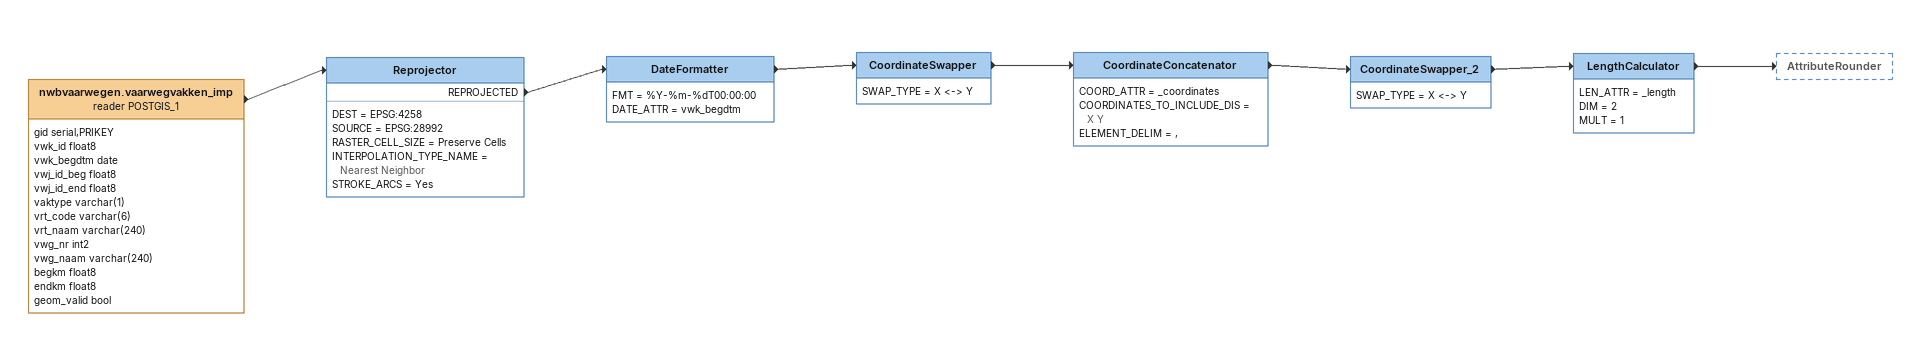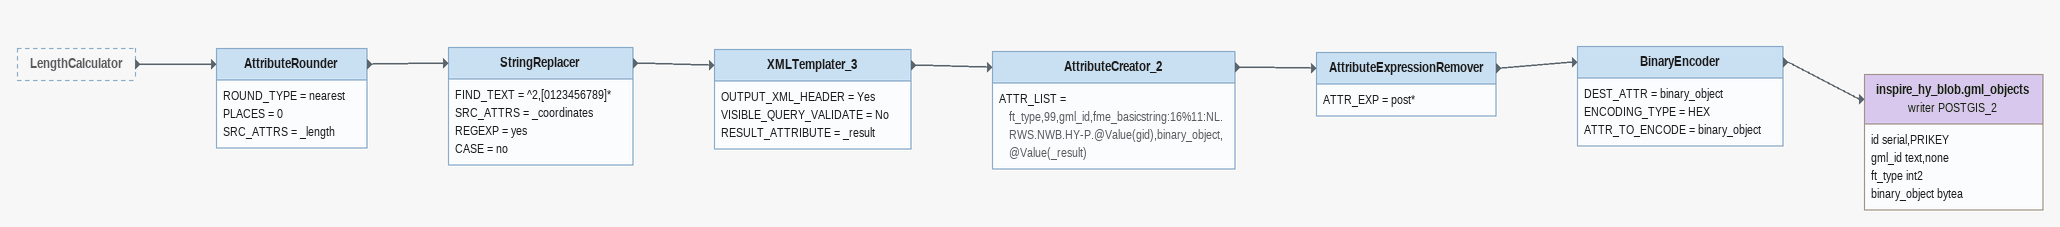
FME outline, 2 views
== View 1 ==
nwbvaarwegen.vaarwegvakken_imp (reader POSTGIS_1)
    attributes: gid serial,PRIKEY, vwk_id float8, vwk_begdtm date, vwj_id_beg float8, vwj_id_end float8, vaktype varchar(1), vrt_code varchar(6), vrt_naam varchar(240), vwg_nr int2, vwg_naam varchar(240), begkm float8, endkm float8, geom_valid bool
    -> Reprojector
Reprojector
    DEST = EPSG:4258
    SOURCE = EPSG:28992
    RASTER_CELL_SIZE = Preserve Cells
    INTERPOLATION_TYPE_NAME = Nearest Neighbor
    STROKE_ARCS = Yes
    REPROJECTED -> DateFormatter
DateFormatter
    FMT = %Y-%m-%dT00:00:00
    DATE_ATTR = vwk_begdtm
    -> CoordinateSwapper
CoordinateSwapper
    SWAP_TYPE = X <-> Y
    -> CoordinateConcatenator
CoordinateConcatenator
    COORD_ATTR = _coordinates
    COORDINATES_TO_INCLUDE_DIS = X Y
    ELEMENT_DELIM = ,
    -> CoordinateSwapper_2
CoordinateSwapper_2
    SWAP_TYPE = X <-> Y
    -> LengthCalculator
LengthCalculator
    LEN_ATTR = _length
    DIM = 2
    MULT = 1
    -> AttributeRounder

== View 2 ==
LengthCalculator [outside]
    -> AttributeRounder
AttributeRounder
    ROUND_TYPE = nearest
    PLACES = 0
    SRC_ATTRS = _length
    -> StringReplacer
StringReplacer
    FIND_TEXT = ^2,[0123456789]*
    SRC_ATTRS = _coordinates
    REGEXP = yes
    CASE = no
    -> XMLTemplater_3
XMLTemplater_3
    OUTPUT_XML_HEADER = Yes
    VISIBLE_QUERY_VALIDATE = No
    RESULT_ATTRIBUTE = _result
    -> AttributeCreator_2
AttributeCreator_2
    ATTR_LIST = ft_type,99,gml_id,fme_basicstring:16%11:NL.RWS.NWB.HY-P.@Value(gid),binary_object,@Value(_result)
    -> AttributeExpressionRemover
AttributeExpressionRemover
    ATTR_EXP = post*
    -> BinaryEncoder
BinaryEncoder
    DEST_ATTR = binary_object
    ENCODING_TYPE = HEX
    ATTR_TO_ENCODE = binary_object
    -> inspire_hy_blob.gml_objects (writer POSTGIS_2)
inspire_hy_blob.gml_objects (writer POSTGIS_2)
    attributes: id serial,PRIKEY, gml_id text,none, ft_type int2, binary_object bytea
